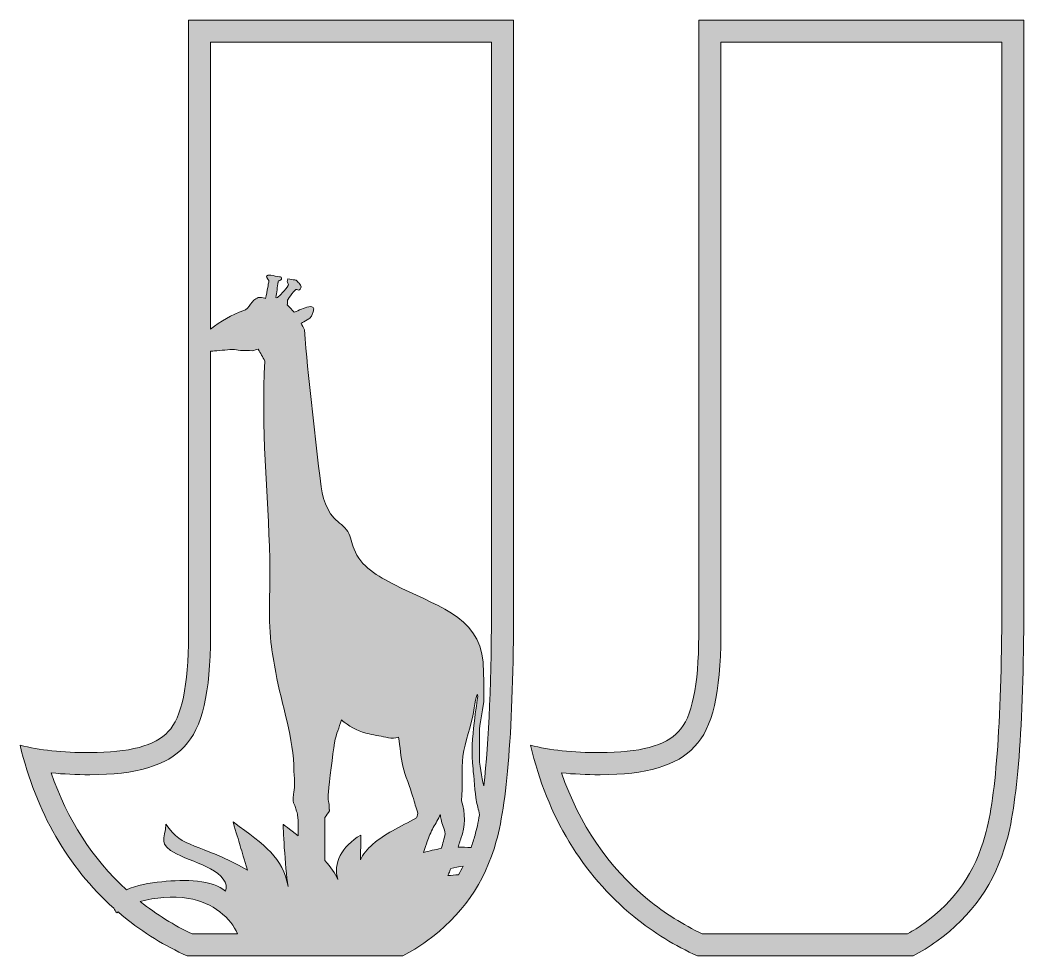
# Model space of a CAD drawing. Header units: millimetres. Extents: x 8 to 886, y -401 to -114.
# Drawn here: x 224.8 to 361, y -241.1 to -114.1 of the extents above; entities that cross this region are included whole.
import ezdxf

# ---------------------------------------------------------------- set-up
doc = ezdxf.new("R2010")
doc.units = ezdxf.units.MM
doc.header["$MEASUREMENT"] = 0
doc.layers.add('Layer 8', color=7, linetype='Continuous')
doc.layers.add('Layer 9', color=7, linetype='Continuous')

# ---------------------------------------------------------------- blocks, each defined once
blk = doc.blocks.new('block 2')
at = {"layer": 'Layer 9'}
h = blk.add_hatch(color=1, dxfattribs=at)
h.dxf.hatch_style = 2
edge = h.paths.add_edge_path()
edge.add_spline(control_points=[(247.64, -114.15), (247.64, -114.15), (247.64, -197.69), (247.64, -197.69), (247.64, -204.46), (246.73, -208.8), (244.9, -210.7), (243.16, -212.61), (239.61, -213.56), (234.26, -213.56), (230.56, -213.56), (227.41, -213.22), (224.8, -212.55), (227, -221.67), (231.24, -229.05), (237.52, -234.68), (237.6, -234.89), (237.74, -235.1), (237.96, -235.29), (238, -235.25), (238.06, -235.22), (238.1, -235.18), (238.35, -235.39), (238.58, -235.6), (238.83, -235.81), (241.56, -238.02), (244.45, -239.79), (247.48, -241.15), (247.48, -241.15), (276.73, -241.15), (276.73, -241.15), (277.84, -240.56), (278.92, -239.91), (279.95, -239.16), (284.7, -235.75), (287.85, -231.22), (289.42, -225.56), (290.99, -219.97), (291.77, -208.94), (291.77, -192.48), (291.77, -192.48), (291.77, -114.15), (291.77, -114.15), (291.77, -114.15), (247.64, -114.15), (247.64, -114.15)], knot_values=[0, 0, 0, 0, 1, 1, 1, 2, 2, 2, 3, 3, 3, 4, 4, 4, 5, 5, 5, 6, 6, 6, 7, 7, 7, 8, 8, 8, 9, 9, 9, 10, 10, 10, 11, 11, 11, 12, 12, 12, 13, 13, 13, 14, 14, 14, 15, 15, 15, 15], degree=3, periodic=1)
edge = h.paths.add_edge_path()
edge.add_spline(control_points=[(229.02, -216.31), (230.65, -216.47), (232.4, -216.56), (234.26, -216.56), (240.53, -216.56), (244.73, -215.31), (247.09, -212.75), (249.51, -210.21), (250.64, -205.42), (250.64, -197.69), (250.64, -197.69), (250.64, -159.06), (250.64, -159.06), (250.71, -159.06), (250.8, -159.06), (250.95, -159.06), (251.47, -159.05), (252.94, -158.88), (253.51, -158.85), (254.09, -158.81), (254.22, -158.97), (254.72, -158.98), (255.22, -158.98), (255.81, -158.98), (256.34, -159.03), (256.6, -158.94), (256.86, -158.88), (257.12, -158.81), (257.44, -159.35), (257.7, -159.89), (258.03, -160.43), (257.44, -169.51), (258.45, -178.23), (258.68, -187.3), (258.78, -191.07), (258.44, -194.85), (258.84, -198.6), (258.99, -199.98), (259.24, -201.34), (259.49, -202.7), (260.28, -207.03), (261.96, -211.7), (261.96, -216.07), (262.04, -216.92), (262.02, -217.33), (262.03, -217.91), (262.04, -218.48), (261.93, -218.8), (261.9, -219.21), (261.89, -219.35), (261.87, -219.45), (261.86, -219.54), (261.79, -219.91), (261.85, -220.3), (262.02, -220.64), (262.09, -220.79), (262.17, -220.95), (262.21, -221.19), (262.32, -221.72), (262.45, -221.57), (262.5, -222.45), (262.54, -223.04), (262.54, -223.92), (262.53, -224.85), (261.37, -223.91), (260.48, -223.3), (260.48, -223.3), (260.48, -223.3), (260.71, -229.03), (261.18, -231.72), (260.35, -227.74), (258.2, -226.23), (253.69, -222.97), (254.62, -226.06), (254.73, -226.4), (255.66, -229.49), (248.89, -225.68), (246.89, -226.68), (244.58, -223.29), (244.48, -225.33), (243.45, -225.96), (246.03, -227.29), (247.49, -228.04), (249.24, -228.56), (250.65, -229.33), (252.06, -230.11), (253.15, -231.27), (252.66, -232.38), (250.98, -230.78), (247.15, -230.75), (244.05, -231.08), (242.34, -231.26), (240.58, -231.52), (239.22, -232.17), (234.63, -227.95), (231.21, -222.63), (229.02, -216.31)], knot_values=[0, 0, 0, 0, 1, 1, 1, 2, 2, 2, 3, 3, 3, 4, 4, 4, 5, 5, 5, 6, 6, 6, 7, 7, 7, 8, 8, 8, 9, 9, 9, 10, 10, 10, 11, 11, 11, 12, 12, 12, 13, 13, 13, 14, 14, 14, 15, 15, 15, 16, 16, 16, 17, 17, 17, 18, 18, 18, 19, 19, 19, 20, 20, 20, 21, 21, 21, 22, 22, 22, 23, 23, 23, 24, 24, 24, 25, 25, 25, 26, 26, 26, 27, 27, 27, 28, 28, 28, 29, 29, 29, 30, 30, 30, 31, 31, 31, 32, 32, 32, 32], degree=3, periodic=1)
edge = h.paths.add_edge_path()
edge.add_spline(control_points=[(266.16, -226.88), (266.13, -225.18), (266.19, -223.94), (266.15, -222.36), (266.37, -222.08), (266.58, -221.72), (266.78, -221.47), (266.8, -220.99), (266.73, -221.62), (266.76, -221), (266.75, -221.01), (266.75, -221.01), (266.75, -221.02), (266.75, -221.01), (266.76, -221), (266.76, -221), (266.78, -220.39), (266.49, -220.13), (266.63, -218.88), (266.77, -217.64), (267.23, -213.7), (267.47, -212.25), (267.71, -210.8), (268.11, -210.32), (268.39, -209.09), (268.47, -209.18), (268.66, -209.32), (268.7, -209.36), (268.71, -209.37), (268.71, -209.37), (268.72, -209.37), (268.74, -209.39), (268.77, -209.41), (268.79, -209.43), (269.77, -210.22), (270.93, -210.77), (272.17, -211.02), (273.03, -211.19), (273.9, -211.37), (274.77, -211.55), (275.22, -211.65), (275.69, -211.62), (276.13, -211.48), (276.13, -211.48), (276.13, -211.48), (276.13, -211.48), (276.39, -212.75), (276.42, -214.14), (276.73, -215.4), (277.03, -216.65), (277.75, -218.36), (278.06, -219.43), (278.38, -220.51), (278.48, -220.88), (278.76, -221.76), (278.68, -222.1), (278.64, -222.28), (278.61, -222.42), (277.53, -223), (276.39, -223.56), (275.34, -224.15), (273.39, -225.23), (271.6, -226.63), (271, -228.13), (271.01, -227), (271.02, -225.87), (271.02, -224.75), (268.42, -226.29), (267.21, -228.63), (267.92, -230.78), (267.58, -229.96), (266.94, -229.08), (266.17, -228.22), (266.17, -227.72), (266.17, -227.26), (266.16, -226.88)], knot_values=[0, 0, 0, 0, 1, 1, 1, 2, 2, 2, 3, 3, 3, 4, 4, 4, 5, 5, 5, 6, 6, 6, 7, 7, 7, 8, 8, 8, 9, 9, 9, 10, 10, 10, 11, 11, 11, 12, 12, 12, 13, 13, 13, 14, 14, 14, 15, 15, 15, 16, 16, 16, 17, 17, 17, 18, 18, 18, 19, 19, 19, 20, 20, 20, 21, 21, 21, 22, 22, 22, 23, 23, 23, 24, 24, 24, 25, 25, 25, 25], degree=3, periodic=1)
edge = h.paths.add_edge_path()
edge.add_spline(control_points=[(266.75, -221.04), (266.75, -221.11), (266.75, -221.07), (266.75, -221.04), (266.75, -221.04), (266.75, -221.04), (266.75, -221.04)], knot_values=[0, 0, 0, 0, 1, 1, 1, 2, 2, 2, 2], degree=3, periodic=1)
edge = h.paths.add_edge_path()
edge.add_spline(control_points=[(284.47, -225.59), (284.47, -225.61), (284.49, -225.57), (284.56, -225.38), (284.58, -225.33), (284.6, -225.27), (284.62, -225.21), (285.22, -223.56), (285.25, -221.76), (284.71, -220.1), (284.71, -220.1), (284.7, -220.07), (284.7, -220.07), (284.87, -218.12), (284.65, -215.94), (284.89, -214.02), (285.13, -212.1), (286.06, -209.82), (286.31, -208.11), (286.56, -206.4), (286.89, -205.07), (286.89, -205.96), (286.88, -206.84), (285.8, -211.38), (286.26, -215.76), (286.35, -216.6), (286.57, -219.32), (286.69, -219.98), (286.81, -220.63), (287, -221.3), (287.14, -222), (287.14, -222.01), (287.14, -222.02), (287.14, -222.02), (286.95, -223.06), (286.75, -223.97), (286.53, -224.76), (286.37, -225.34), (286.19, -225.9), (285.99, -226.45), (285.41, -226.41), (284.82, -226.39), (284.23, -226.4), (284.31, -226.15), (284.37, -225.94), (284.42, -225.78), (284.44, -225.7), (284.46, -225.64), (284.47, -225.59)], knot_values=[0, 0, 0, 0, 1, 1, 1, 2, 2, 2, 3, 3, 3, 4, 4, 4, 5, 5, 5, 6, 6, 6, 7, 7, 7, 8, 8, 8, 9, 9, 9, 10, 10, 10, 11, 11, 11, 12, 12, 12, 13, 13, 13, 14, 14, 14, 15, 15, 15, 16, 16, 16, 16], degree=3, periodic=1)
edge = h.paths.add_edge_path()
edge.add_spline(control_points=[(284.54, -225.42), (284.55, -225.41), (284.55, -225.4), (284.56, -225.39), (284.55, -225.4), (284.54, -225.41), (284.54, -225.42)], knot_values=[0, 0, 0, 0, 1, 1, 1, 2, 2, 2, 2], degree=3, periodic=1)
edge = h.paths.add_edge_path()
edge.add_spline(control_points=[(282.86, -230.25), (282.9, -230.13), (282.95, -230.01), (282.99, -229.9), (283.06, -229.72), (283.14, -229.51), (283.23, -229.27), (283.78, -229.15), (284.35, -229.05), (284.92, -228.96), (284.72, -229.36), (284.51, -229.75), (284.29, -230.13), (283.81, -230.16), (283.33, -230.2), (282.86, -230.25)], knot_values=[0, 0, 0, 0, 1, 1, 1, 2, 2, 2, 3, 3, 3, 4, 4, 4, 5, 5, 5, 5], degree=3, periodic=1)
edge = h.paths.add_edge_path()
edge.add_spline(control_points=[(279.55, -227.13), (279.73, -226.56), (279.91, -226.03), (280.04, -225.62), (280.24, -225), (280.56, -224.33), (280.86, -223.73), (281.21, -223.15), (281.53, -222.56), (281.82, -221.96), (281.84, -222.16), (281.85, -222.36), (281.92, -222.65), (282.04, -223.17), (282.38, -223.96), (282.49, -224.56), (282.35, -225.21), (282.17, -225.9), (281.95, -226.58), (281.12, -226.71), (280.31, -226.89), (279.55, -227.13)], knot_values=[0, 0, 0, 0, 1, 1, 1, 2, 2, 2, 3, 3, 3, 4, 4, 4, 5, 5, 5, 6, 6, 6, 7, 7, 7, 7], degree=3, periodic=1)
edge = h.paths.add_edge_path()
edge.add_spline(control_points=[(241.11, -233.78), (243.12, -233.19), (245.48, -233), (247.65, -233.34), (250.95, -233.85), (253.51, -236.1), (254.28, -238.15), (254.28, -238.15), (248.13, -238.15), (248.13, -238.15), (245.68, -236.99), (243.32, -235.53), (241.11, -233.78)], knot_values=[0, 0, 0, 0, 1, 1, 1, 2, 2, 2, 3, 3, 3, 4, 4, 4, 4], degree=3, periodic=1)
edge = h.paths.add_edge_path()
edge.add_spline(control_points=[(288.77, -192.48), (288.77, -203.49), (288.42, -212.05), (287.72, -218.06), (287.67, -217.93), (287.11, -215.44), (287.14, -214.4), (287.18, -213.36), (287.08, -211.68), (287.15, -210.39), (287.22, -209.1), (287.72, -207.49), (287.73, -206.12), (287.73, -204.74), (287.72, -202.44), (287.62, -201.27), (287.13, -194.9), (280.69, -193.45), (275.63, -190.8), (273.4, -189.64), (270.98, -188.3), (270.11, -185.94), (269.82, -185.16), (269.71, -184.28), (269.26, -183.57), (268.8, -182.84), (268.02, -182.37), (267.42, -181.74), (265.98, -180.24), (265.68, -178.01), (265.45, -175.94), (264.71, -169.36), (263.88, -162.78), (263.37, -156.18), (263.36, -155.96), (263.02, -155.53), (262.92, -155.32), (262.9, -155.29), (264.12, -154.65), (264.21, -154.52), (264.3, -154.4), (264.35, -154.26), (264.41, -154.12), (264.47, -153.94), (264.53, -153.77), (264.59, -153.59), (264.62, -153.5), (264.65, -153.41), (264.64, -153.32), (264.61, -153), (264.21, -153.02), (263.99, -153.06), (263.26, -153.2), (262.66, -153.54), (261.99, -153.8), (261.68, -153.47), (261.37, -153.13), (261.06, -152.81), (261.07, -152.59), (261.08, -152.38), (261.08, -152.16), (261.27, -151.91), (262.06, -150.57), (262.37, -150.71), (262.45, -150.74), (262.53, -150.8), (262.62, -150.79), (262.69, -150.77), (262.74, -150.72), (262.79, -150.66), (263.17, -150.22), (262.7, -149.97), (262.43, -149.62), (262.38, -149.56), (262.33, -149.49), (262.26, -149.46), (262.21, -149.43), (262.15, -149.42), (262.09, -149.41), (261.78, -149.37), (261.46, -149.33), (261.15, -149.28), (261.11, -149.4), (261.07, -149.51), (261.04, -149.62), (261.09, -149.77), (261.15, -149.92), (261.21, -150.07), (261.29, -150.27), (260.03, -151.49), (259.87, -151.67), (259.78, -151.76), (259.64, -151.87), (259.52, -151.81), (259.62, -151.1), (259.71, -150.4), (259.8, -149.7), (259.81, -149.65), (259.82, -149.59), (259.86, -149.55), (259.91, -149.51), (259.98, -149.51), (260.05, -149.49), (260.25, -149.45), (260.38, -149.17), (260.22, -149.05), (260.17, -149), (260.09, -148.99), (260.02, -148.98), (259.63, -148.91), (259.23, -148.85), (258.83, -148.78), (258.71, -148.76), (258.58, -148.74), (258.46, -148.77), (257.98, -148.91), (258.39, -149.28), (258.57, -149.47), (258.55, -149.61), (258.57, -149.51), (258.53, -149.7), (258.5, -149.9), (258.47, -150.08), (258.41, -150.42), (258.34, -150.76), (258.19, -151.51), (258.12, -151.92), (258.12, -151.93), (257.47, -151.79), (257.41, -151.79), (257.15, -151.77), (257.02, -151.82), (256.8, -151.96), (256.42, -152.21), (256.14, -152.59), (255.88, -152.96), (255.79, -153.09), (255.7, -153.23), (255.57, -153.33), (255.45, -153.43), (255.29, -153.49), (255.14, -153.55), (253.53, -154.15), (252.01, -155.05), (250.64, -156.08), (250.64, -156.08), (250.64, -117.15), (250.64, -117.15), (250.64, -117.15), (288.77, -117.15), (288.77, -117.15), (288.77, -117.15), (288.77, -192.48), (288.77, -192.48)], knot_values=[0, 0, 0, 0, 1, 1, 1, 2, 2, 2, 3, 3, 3, 4, 4, 4, 5, 5, 5, 6, 6, 6, 7, 7, 7, 8, 8, 8, 9, 9, 9, 10, 10, 10, 11, 11, 11, 12, 12, 12, 13, 13, 13, 14, 14, 14, 15, 15, 15, 16, 16, 16, 17, 17, 17, 18, 18, 18, 19, 19, 19, 20, 20, 20, 21, 21, 21, 22, 22, 22, 23, 23, 23, 24, 24, 24, 25, 25, 25, 26, 26, 26, 27, 27, 27, 28, 28, 28, 29, 29, 29, 30, 30, 30, 31, 31, 31, 32, 32, 32, 33, 33, 33, 34, 34, 34, 35, 35, 35, 36, 36, 36, 37, 37, 37, 38, 38, 38, 39, 39, 39, 40, 40, 40, 41, 41, 41, 42, 42, 42, 43, 43, 43, 44, 44, 44, 45, 45, 45, 46, 46, 46, 47, 47, 47, 48, 48, 48, 49, 49, 49, 50, 50, 50, 51, 51, 51, 51], degree=3, periodic=1)
h = blk.add_hatch(color=1, dxfattribs=at)
h.dxf.hatch_style = 2
edge = h.paths.add_edge_path()
edge.add_spline(control_points=[(259.8, -149.75), (259.8, -149.77), (259.8, -149.78), (259.79, -149.79), (259.79, -149.79), (259.8, -149.76), (259.8, -149.75), (259.8, -149.75), (259.8, -149.75), (259.8, -149.75)], knot_values=[0, 0, 0, 0, 1, 1, 1, 2, 2, 2, 3, 3, 3, 3], degree=3, periodic=1)
h = blk.add_hatch(color=1, dxfattribs=at)
h.dxf.hatch_style = 2
edge = h.paths.add_edge_path()
edge.add_spline(control_points=[(259.8, -149.75), (259.8, -149.74), (259.8, -149.74), (259.8, -149.75), (259.8, -149.75), (259.8, -149.75), (259.8, -149.75)], knot_values=[0, 0, 0, 0, 1, 1, 1, 2, 2, 2, 2], degree=3, periodic=1)
h = blk.add_hatch(color=1, dxfattribs=at)
h.dxf.hatch_style = 2
edge = h.paths.add_edge_path()
edge.add_spline(control_points=[(259.8, -149.75), (259.8, -149.75), (259.8, -149.75), (259.8, -149.75), (259.8, -149.75), (259.8, -149.75), (259.8, -149.75)], knot_values=[0, 0, 0, 0, 1, 1, 1, 2, 2, 2, 2], degree=3, periodic=1)
h = blk.add_hatch(color=1, dxfattribs=at)
h.dxf.hatch_style = 2
edge = h.paths.add_edge_path()
edge.add_spline(control_points=[(268.72, -209.37), (268.72, -209.37), (268.72, -209.37), (268.71, -209.37), (268.71, -209.37), (268.73, -209.39), (268.72, -209.37)], knot_values=[0, 0, 0, 0, 1, 1, 1, 2, 2, 2, 2], degree=3, periodic=1)
at = {"layer": 'Layer 9', "lineweight": 0}
for points, knots in [([(247.64, -114.15), (247.64, -114.15), (247.64, -197.69), (247.64, -197.69), (247.64, -204.46), (246.73, -208.8), (244.9, -210.7), (243.16, -212.61), (239.61, -213.56), (234.26, -213.56), (230.56, -213.56), (227.41, -213.22), (224.8, -212.55), (227, -221.67), (231.24, -229.05), (237.52, -234.68), (237.6, -234.89), (237.74, -235.1), (237.96, -235.29), (238, -235.25), (238.06, -235.22), (238.1, -235.18), (238.35, -235.39), (238.58, -235.6), (238.83, -235.81), (241.56, -238.02), (244.45, -239.79), (247.48, -241.15), (247.48, -241.15), (276.73, -241.15), (276.73, -241.15), (277.84, -240.56), (278.92, -239.91), (279.95, -239.16), (284.7, -235.75), (287.85, -231.22), (289.42, -225.56), (290.99, -219.97), (291.77, -208.94), (291.77, -192.48), (291.77, -192.48), (291.77, -114.15), (291.77, -114.15), (291.77, -114.15), (247.64, -114.15), (247.64, -114.15)], [0, 0, 0, 0, 1, 1, 1, 2, 2, 2, 3, 3, 3, 4, 4, 4, 5, 5, 5, 6, 6, 6, 7, 7, 7, 8, 8, 8, 9, 9, 9, 10, 10, 10, 11, 11, 11, 12, 12, 12, 13, 13, 13, 14, 14, 14, 15, 15, 15, 15]), ([(288.77, -192.48), (288.77, -203.49), (288.42, -212.05), (287.72, -218.06), (287.67, -217.93), (287.11, -215.44), (287.14, -214.4), (287.18, -213.36), (287.08, -211.68), (287.15, -210.39), (287.22, -209.1), (287.72, -207.49), (287.73, -206.12), (287.73, -204.74), (287.72, -202.44), (287.62, -201.27), (287.13, -194.9), (280.69, -193.45), (275.63, -190.8), (273.4, -189.64), (270.98, -188.3), (270.11, -185.94), (269.82, -185.16), (269.71, -184.28), (269.26, -183.57), (268.8, -182.84), (268.02, -182.37), (267.42, -181.74), (265.98, -180.24), (265.68, -178.01), (265.45, -175.94), (264.71, -169.36), (263.88, -162.78), (263.37, -156.18), (263.36, -155.96), (263.02, -155.53), (262.92, -155.32), (262.9, -155.29), (264.12, -154.65), (264.21, -154.52), (264.3, -154.4), (264.35, -154.26), (264.41, -154.12), (264.47, -153.94), (264.53, -153.77), (264.59, -153.59), (264.62, -153.5), (264.65, -153.41), (264.64, -153.32), (264.61, -153), (264.21, -153.02), (263.99, -153.06), (263.26, -153.2), (262.66, -153.54), (261.99, -153.8), (261.68, -153.47), (261.37, -153.13), (261.06, -152.81), (261.07, -152.59), (261.08, -152.38), (261.08, -152.16), (261.27, -151.91), (262.06, -150.57), (262.37, -150.71), (262.45, -150.74), (262.53, -150.8), (262.62, -150.79), (262.69, -150.77), (262.74, -150.72), (262.79, -150.66), (263.17, -150.22), (262.7, -149.97), (262.43, -149.62), (262.38, -149.56), (262.33, -149.49), (262.26, -149.46), (262.21, -149.43), (262.15, -149.42), (262.09, -149.41), (261.78, -149.37), (261.46, -149.33), (261.15, -149.28), (261.11, -149.4), (261.07, -149.51), (261.04, -149.62), (261.09, -149.77), (261.15, -149.92), (261.21, -150.07), (261.29, -150.27), (260.03, -151.49), (259.87, -151.67), (259.78, -151.76), (259.64, -151.87), (259.52, -151.81), (259.62, -151.1), (259.71, -150.4), (259.8, -149.7), (259.81, -149.65), (259.82, -149.59), (259.86, -149.55), (259.91, -149.51), (259.98, -149.51), (260.05, -149.49), (260.25, -149.45), (260.38, -149.17), (260.22, -149.05), (260.17, -149), (260.09, -148.99), (260.02, -148.98), (259.63, -148.91), (259.23, -148.85), (258.83, -148.78), (258.71, -148.76), (258.58, -148.74), (258.46, -148.77), (257.98, -148.91), (258.39, -149.28), (258.57, -149.47), (258.55, -149.61), (258.57, -149.51), (258.53, -149.7), (258.5, -149.9), (258.47, -150.08), (258.41, -150.42), (258.34, -150.76), (258.19, -151.51), (258.12, -151.92), (258.12, -151.93), (257.47, -151.79), (257.41, -151.79), (257.15, -151.77), (257.02, -151.82), (256.8, -151.96), (256.42, -152.21), (256.14, -152.59), (255.88, -152.96), (255.79, -153.09), (255.7, -153.23), (255.57, -153.33), (255.45, -153.43), (255.29, -153.49), (255.14, -153.55), (253.53, -154.15), (252.01, -155.05), (250.64, -156.08), (250.64, -156.08), (250.64, -117.15), (250.64, -117.15), (250.64, -117.15), (288.77, -117.15), (288.77, -117.15), (288.77, -117.15), (288.77, -192.48), (288.77, -192.48)], [0, 0, 0, 0, 1, 1, 1, 2, 2, 2, 3, 3, 3, 4, 4, 4, 5, 5, 5, 6, 6, 6, 7, 7, 7, 8, 8, 8, 9, 9, 9, 10, 10, 10, 11, 11, 11, 12, 12, 12, 13, 13, 13, 14, 14, 14, 15, 15, 15, 16, 16, 16, 17, 17, 17, 18, 18, 18, 19, 19, 19, 20, 20, 20, 21, 21, 21, 22, 22, 22, 23, 23, 23, 24, 24, 24, 25, 25, 25, 26, 26, 26, 27, 27, 27, 28, 28, 28, 29, 29, 29, 30, 30, 30, 31, 31, 31, 32, 32, 32, 33, 33, 33, 34, 34, 34, 35, 35, 35, 36, 36, 36, 37, 37, 37, 38, 38, 38, 39, 39, 39, 40, 40, 40, 41, 41, 41, 42, 42, 42, 43, 43, 43, 44, 44, 44, 45, 45, 45, 46, 46, 46, 47, 47, 47, 48, 48, 48, 49, 49, 49, 50, 50, 50, 51, 51, 51, 51]), ([(259.8, -149.75), (259.8, -149.77), (259.8, -149.78), (259.79, -149.79), (259.79, -149.79), (259.8, -149.76), (259.8, -149.75), (259.8, -149.75), (259.8, -149.75), (259.8, -149.75)], [0, 0, 0, 0, 1, 1, 1, 2, 2, 2, 3, 3, 3, 3]), ([(259.8, -149.75), (259.8, -149.74), (259.8, -149.74), (259.8, -149.75), (259.8, -149.75), (259.8, -149.75), (259.8, -149.75)], [0, 0, 0, 0, 1, 1, 1, 2, 2, 2, 2]), ([(259.8, -149.75), (259.8, -149.75), (259.8, -149.75), (259.8, -149.75), (259.8, -149.75), (259.8, -149.75), (259.8, -149.75)], [0, 0, 0, 0, 1, 1, 1, 2, 2, 2, 2]), ([(229.02, -216.31), (230.65, -216.47), (232.4, -216.56), (234.26, -216.56), (240.53, -216.56), (244.73, -215.31), (247.09, -212.75), (249.51, -210.21), (250.64, -205.42), (250.64, -197.69), (250.64, -197.69), (250.64, -159.06), (250.64, -159.06), (250.71, -159.06), (250.8, -159.06), (250.95, -159.06), (251.47, -159.05), (252.94, -158.88), (253.51, -158.85), (254.09, -158.81), (254.22, -158.97), (254.72, -158.98), (255.22, -158.98), (255.81, -158.98), (256.34, -159.03), (256.6, -158.94), (256.86, -158.88), (257.12, -158.81), (257.44, -159.35), (257.7, -159.89), (258.03, -160.43), (257.44, -169.51), (258.45, -178.23), (258.68, -187.3), (258.78, -191.07), (258.44, -194.85), (258.84, -198.6), (258.99, -199.98), (259.24, -201.34), (259.49, -202.7), (260.28, -207.03), (261.96, -211.7), (261.96, -216.07), (262.04, -216.92), (262.02, -217.33), (262.03, -217.91), (262.04, -218.48), (261.93, -218.8), (261.9, -219.21), (261.89, -219.35), (261.87, -219.45), (261.86, -219.54), (261.79, -219.91), (261.85, -220.3), (262.02, -220.64), (262.09, -220.79), (262.17, -220.95), (262.21, -221.19), (262.32, -221.72), (262.45, -221.57), (262.5, -222.45), (262.54, -223.04), (262.54, -223.92), (262.53, -224.85), (261.37, -223.91), (260.48, -223.3), (260.48, -223.3), (260.48, -223.3), (260.71, -229.03), (261.18, -231.72), (260.35, -227.74), (258.2, -226.23), (253.69, -222.97), (254.62, -226.06), (254.73, -226.4), (255.66, -229.49), (248.89, -225.68), (246.89, -226.68), (244.58, -223.29), (244.48, -225.33), (243.45, -225.96), (246.03, -227.29), (247.49, -228.04), (249.24, -228.56), (250.65, -229.33), (252.06, -230.11), (253.15, -231.27), (252.66, -232.38), (250.98, -230.78), (247.15, -230.75), (244.05, -231.08), (242.34, -231.26), (240.58, -231.52), (239.22, -232.17), (234.63, -227.95), (231.21, -222.63), (229.02, -216.31)], [0, 0, 0, 0, 1, 1, 1, 2, 2, 2, 3, 3, 3, 4, 4, 4, 5, 5, 5, 6, 6, 6, 7, 7, 7, 8, 8, 8, 9, 9, 9, 10, 10, 10, 11, 11, 11, 12, 12, 12, 13, 13, 13, 14, 14, 14, 15, 15, 15, 16, 16, 16, 17, 17, 17, 18, 18, 18, 19, 19, 19, 20, 20, 20, 21, 21, 21, 22, 22, 22, 23, 23, 23, 24, 24, 24, 25, 25, 25, 26, 26, 26, 27, 27, 27, 28, 28, 28, 29, 29, 29, 30, 30, 30, 31, 31, 31, 32, 32, 32, 32]), ([(284.47, -225.59), (284.47, -225.61), (284.49, -225.57), (284.56, -225.38), (284.58, -225.33), (284.6, -225.27), (284.62, -225.21), (285.22, -223.56), (285.25, -221.76), (284.71, -220.1), (284.71, -220.1), (284.7, -220.07), (284.7, -220.07), (284.87, -218.12), (284.65, -215.94), (284.89, -214.02), (285.13, -212.1), (286.06, -209.82), (286.31, -208.11), (286.56, -206.4), (286.89, -205.07), (286.89, -205.96), (286.88, -206.84), (285.8, -211.38), (286.26, -215.76), (286.35, -216.6), (286.57, -219.32), (286.69, -219.98), (286.81, -220.63), (287, -221.3), (287.14, -222), (287.14, -222.01), (287.14, -222.02), (287.14, -222.02), (286.95, -223.06), (286.75, -223.97), (286.53, -224.76), (286.37, -225.34), (286.19, -225.9), (285.99, -226.45), (285.41, -226.41), (284.82, -226.39), (284.23, -226.4), (284.31, -226.15), (284.37, -225.94), (284.42, -225.78), (284.44, -225.7), (284.46, -225.64), (284.47, -225.59)], [0, 0, 0, 0, 1, 1, 1, 2, 2, 2, 3, 3, 3, 4, 4, 4, 5, 5, 5, 6, 6, 6, 7, 7, 7, 8, 8, 8, 9, 9, 9, 10, 10, 10, 11, 11, 11, 12, 12, 12, 13, 13, 13, 14, 14, 14, 15, 15, 15, 16, 16, 16, 16]), ([(266.16, -226.88), (266.13, -225.18), (266.19, -223.94), (266.15, -222.36), (266.37, -222.08), (266.58, -221.72), (266.78, -221.47), (266.8, -220.99), (266.73, -221.62), (266.76, -221), (266.75, -221.01), (266.75, -221.01), (266.75, -221.02), (266.75, -221.01), (266.76, -221), (266.76, -221), (266.78, -220.39), (266.49, -220.13), (266.63, -218.88), (266.77, -217.64), (267.23, -213.7), (267.47, -212.25), (267.71, -210.8), (268.11, -210.32), (268.39, -209.09), (268.47, -209.18), (268.66, -209.32), (268.7, -209.36), (268.71, -209.37), (268.71, -209.37), (268.72, -209.37), (268.74, -209.39), (268.77, -209.41), (268.79, -209.43), (269.77, -210.22), (270.93, -210.77), (272.17, -211.02), (273.03, -211.19), (273.9, -211.37), (274.77, -211.55), (275.22, -211.65), (275.69, -211.62), (276.13, -211.48), (276.13, -211.48), (276.13, -211.48), (276.13, -211.48), (276.39, -212.75), (276.42, -214.14), (276.73, -215.4), (277.03, -216.65), (277.75, -218.36), (278.06, -219.43), (278.38, -220.51), (278.48, -220.88), (278.76, -221.76), (278.68, -222.1), (278.64, -222.28), (278.61, -222.42), (277.53, -223), (276.39, -223.56), (275.34, -224.15), (273.39, -225.23), (271.6, -226.63), (271, -228.13), (271.01, -227), (271.02, -225.87), (271.02, -224.75), (268.42, -226.29), (267.21, -228.63), (267.92, -230.78), (267.58, -229.96), (266.94, -229.08), (266.17, -228.22), (266.17, -227.72), (266.17, -227.26), (266.16, -226.88)], [0, 0, 0, 0, 1, 1, 1, 2, 2, 2, 3, 3, 3, 4, 4, 4, 5, 5, 5, 6, 6, 6, 7, 7, 7, 8, 8, 8, 9, 9, 9, 10, 10, 10, 11, 11, 11, 12, 12, 12, 13, 13, 13, 14, 14, 14, 15, 15, 15, 16, 16, 16, 17, 17, 17, 18, 18, 18, 19, 19, 19, 20, 20, 20, 21, 21, 21, 22, 22, 22, 23, 23, 23, 24, 24, 24, 25, 25, 25, 25]), ([(268.72, -209.37), (268.72, -209.37), (268.72, -209.37), (268.71, -209.37), (268.71, -209.37), (268.73, -209.39), (268.72, -209.37)], [0, 0, 0, 0, 1, 1, 1, 2, 2, 2, 2]), ([(266.75, -221.04), (266.75, -221.11), (266.75, -221.07), (266.75, -221.04), (266.75, -221.04), (266.75, -221.04), (266.75, -221.04)], [0, 0, 0, 0, 1, 1, 1, 2, 2, 2, 2]), ([(279.55, -227.13), (279.73, -226.56), (279.91, -226.03), (280.04, -225.62), (280.24, -225), (280.56, -224.33), (280.86, -223.73), (281.21, -223.15), (281.53, -222.56), (281.82, -221.96), (281.84, -222.16), (281.85, -222.36), (281.92, -222.65), (282.04, -223.17), (282.38, -223.96), (282.49, -224.56), (282.35, -225.21), (282.17, -225.9), (281.95, -226.58), (281.12, -226.71), (280.31, -226.89), (279.55, -227.13)], [0, 0, 0, 0, 1, 1, 1, 2, 2, 2, 3, 3, 3, 4, 4, 4, 5, 5, 5, 6, 6, 6, 7, 7, 7, 7]), ([(284.54, -225.42), (284.55, -225.41), (284.55, -225.4), (284.56, -225.39), (284.55, -225.4), (284.54, -225.41), (284.54, -225.42)], [0, 0, 0, 0, 1, 1, 1, 2, 2, 2, 2]), ([(282.86, -230.25), (282.9, -230.13), (282.95, -230.01), (282.99, -229.9), (283.06, -229.72), (283.14, -229.51), (283.23, -229.27), (283.78, -229.15), (284.35, -229.05), (284.92, -228.96), (284.72, -229.36), (284.51, -229.75), (284.29, -230.13), (283.81, -230.16), (283.33, -230.2), (282.86, -230.25)], [0, 0, 0, 0, 1, 1, 1, 2, 2, 2, 3, 3, 3, 4, 4, 4, 5, 5, 5, 5]), ([(241.11, -233.78), (243.12, -233.19), (245.48, -233), (247.65, -233.34), (250.95, -233.85), (253.51, -236.1), (254.28, -238.15), (254.28, -238.15), (248.13, -238.15), (248.13, -238.15), (245.68, -236.99), (243.32, -235.53), (241.11, -233.78)], [0, 0, 0, 0, 1, 1, 1, 2, 2, 2, 3, 3, 3, 4, 4, 4, 4])]:
    blk.add_open_spline(points, degree=3, knots=knots, dxfattribs=at)

msp = doc.modelspace()

# ---------------------------------------------------------------- hatches: boundary and pattern name
at = {"layer": 'Layer 8'}
h = msp.add_hatch(color=2, dxfattribs=at)
h.dxf.hatch_style = 2
edge = h.paths.add_edge_path()
edge.add_spline(control_points=[(316.88, -114.15), (316.88, -114.15), (316.88, -197.69), (316.88, -197.69), (316.88, -204.46), (315.97, -208.8), (314.14, -210.7), (312.4, -212.61), (308.85, -213.56), (303.5, -213.56), (299.8, -213.56), (296.65, -213.22), (294.04, -212.55), (296.39, -222.29), (301.06, -230.04), (308.07, -235.81), (310.81, -238.02), (313.69, -239.79), (316.72, -241.15), (316.72, -241.15), (345.97, -241.15), (345.97, -241.15), (347.08, -240.56), (348.16, -239.91), (349.19, -239.16), (353.94, -235.75), (357.09, -231.22), (358.66, -225.56), (360.23, -219.97), (361.01, -208.94), (361.01, -192.48), (361.01, -192.48), (361.01, -114.15), (361.01, -114.15), (361.01, -114.15), (316.88, -114.15), (316.88, -114.15)], knot_values=[0, 0, 0, 0, 1, 1, 1, 2, 2, 2, 3, 3, 3, 4, 4, 4, 5, 5, 5, 6, 6, 6, 7, 7, 7, 8, 8, 8, 9, 9, 9, 10, 10, 10, 11, 11, 11, 12, 12, 12, 12], degree=3, periodic=1)
edge = h.paths.add_edge_path()
edge.add_spline(control_points=[(358.01, -192.48), (358.01, -208.59), (357.26, -219.45), (355.77, -224.76), (354.38, -229.78), (351.65, -233.7), (347.43, -236.73), (346.75, -237.23), (346.02, -237.69), (345.21, -238.15), (345.21, -238.15), (317.37, -238.15), (317.37, -238.15), (314.78, -236.93), (312.29, -235.36), (309.97, -233.48), (304.61, -229.07), (300.69, -223.31), (298.26, -216.31), (299.89, -216.47), (301.64, -216.56), (303.5, -216.56), (309.77, -216.56), (313.97, -215.31), (316.33, -212.75), (318.75, -210.21), (319.88, -205.42), (319.88, -197.69), (319.88, -197.69), (319.88, -117.15), (319.88, -117.15), (319.88, -117.15), (358.01, -117.15), (358.01, -117.15), (358.01, -117.15), (358.01, -192.48), (358.01, -192.48)], knot_values=[0, 0, 0, 0, 1, 1, 1, 2, 2, 2, 3, 3, 3, 4, 4, 4, 5, 5, 5, 6, 6, 6, 7, 7, 7, 8, 8, 8, 9, 9, 9, 10, 10, 10, 11, 11, 11, 12, 12, 12, 12], degree=3, periodic=1)

# ---------------------------------------------------------------- linework, layer by layer
at = {"layer": 'Layer 8', "lineweight": 0}
for points in [[(316.88, -114.15), (316.88, -114.15), (316.88, -197.69), (316.88, -197.69), (316.88, -204.46), (315.97, -208.8), (314.14, -210.7), (312.4, -212.61), (308.85, -213.56), (303.5, -213.56), (299.8, -213.56), (296.65, -213.22), (294.04, -212.55), (296.39, -222.29), (301.06, -230.04), (308.07, -235.81), (310.81, -238.02), (313.69, -239.79), (316.72, -241.15), (316.72, -241.15), (345.97, -241.15), (345.97, -241.15), (347.08, -240.56), (348.16, -239.91), (349.19, -239.16), (353.94, -235.75), (357.09, -231.22), (358.66, -225.56), (360.23, -219.97), (361.01, -208.94), (361.01, -192.48), (361.01, -192.48), (361.01, -114.15), (361.01, -114.15), (361.01, -114.15), (316.88, -114.15), (316.88, -114.15)], [(358.01, -192.48), (358.01, -208.59), (357.26, -219.45), (355.77, -224.76), (354.38, -229.78), (351.65, -233.7), (347.43, -236.73), (346.75, -237.23), (346.02, -237.69), (345.21, -238.15), (345.21, -238.15), (317.37, -238.15), (317.37, -238.15), (314.78, -236.93), (312.29, -235.36), (309.97, -233.48), (304.61, -229.07), (300.69, -223.31), (298.26, -216.31), (299.89, -216.47), (301.64, -216.56), (303.5, -216.56), (309.77, -216.56), (313.97, -215.31), (316.33, -212.75), (318.75, -210.21), (319.88, -205.42), (319.88, -197.69), (319.88, -197.69), (319.88, -117.15), (319.88, -117.15), (319.88, -117.15), (358.01, -117.15), (358.01, -117.15), (358.01, -117.15), (358.01, -192.48), (358.01, -192.48)]]:
    msp.add_open_spline(points, degree=3, knots=[0, 0, 0, 0, 1, 1, 1, 2, 2, 2, 3, 3, 3, 4, 4, 4, 5, 5, 5, 6, 6, 6, 7, 7, 7, 8, 8, 8, 9, 9, 9, 10, 10, 10, 11, 11, 11, 12, 12, 12, 12], dxfattribs=at)

# ---------------------------------------------------------------- block references
at = {"layer": 'Layer 9'}
msp.add_blockref('block 2', (0, 0), dxfattribs=at)

doc.saveas('drawing.dxf')
